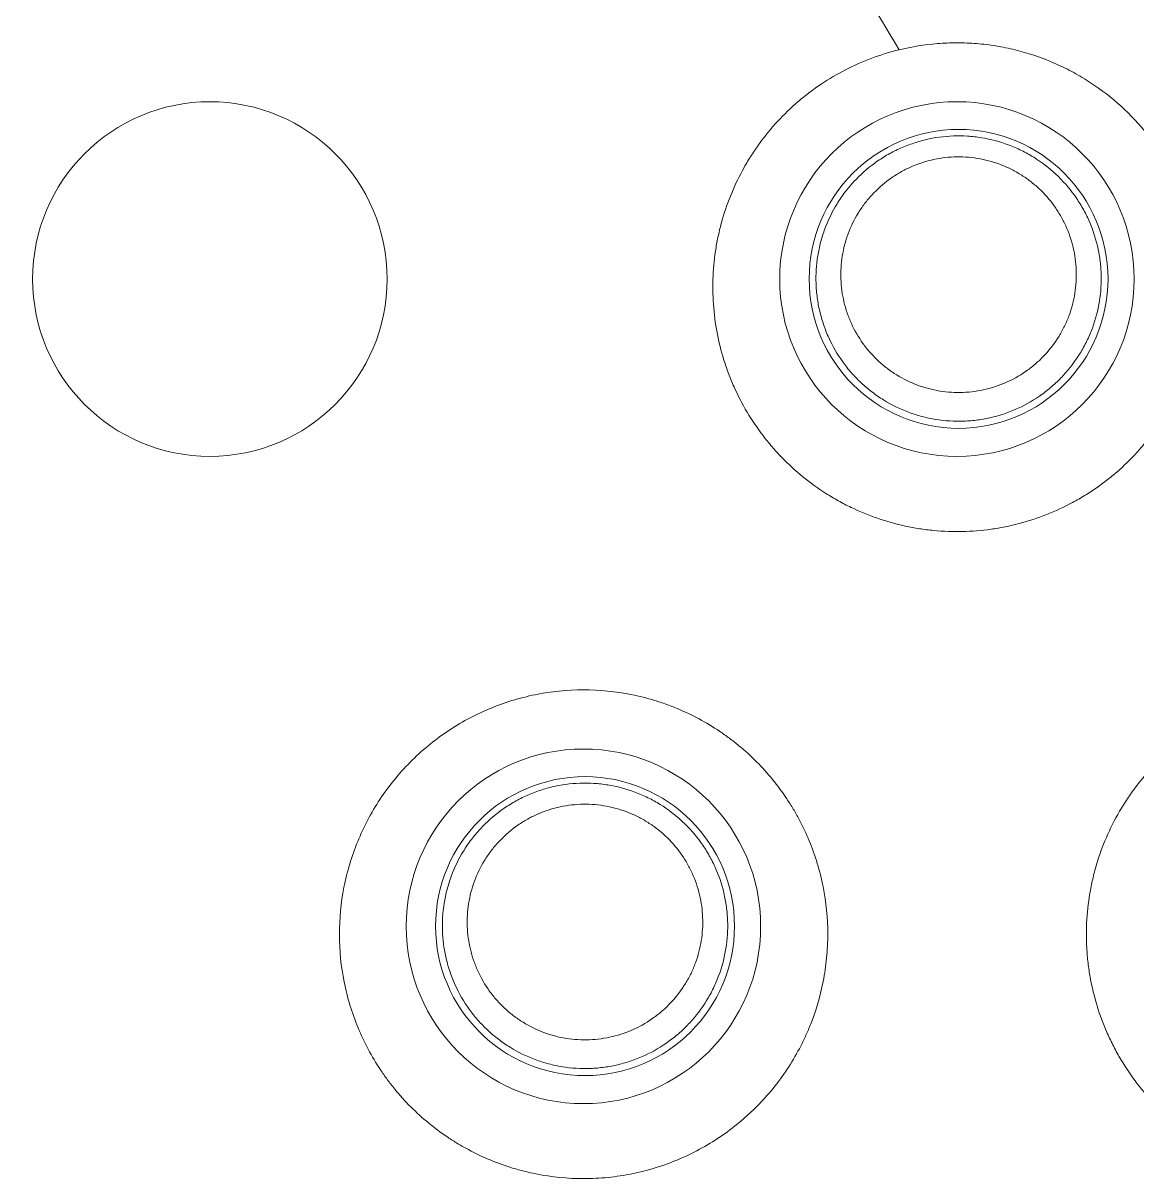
# Model space of a CAD drawing. Header units: millimetres. Extents: x 70151 to 230897, y 35202 to 113211.
# Drawn here: x 170999.463 to 171003.954, y 68728.066 to 68732.724 of the extents above; entities that cross this region are included whole.
import ezdxf

# ---------------------------------------------------------------- set-up
doc = ezdxf.new("R2010")
doc.units = ezdxf.units.MM
doc.header["$LTSCALE"] = 50
doc.layers.add('2-con', color=2, linetype='Continuous')
doc.layers.add('mark-B', color=2, linetype='Continuous', lineweight=20)

# ---------------------------------------------------------------- blocks, each defined once
blk = doc.blocks.new('무풍1way 일반')
at = {"layer": 'mark-B'}
for centre, radius in [((507.5873, -432.6794), 0.7146), ((507.5873, -432.6794), 0.7146), ((507.5873, -432.6794), 0.7146), ((507.5873, -432.6794), 0.7146), ((507.5808, -432.6801), 0.6026), ((506.0811, -435.2882), 0.7146), ((506.0811, -435.2882), 0.7146), ((506.0811, -435.2882), 0.7146), ((506.0811, -435.2882), 0.7146), ((509.0935, -435.2882), 0.7146), ((506.0746, -435.2889), 0.6025)]:
    blk.add_circle(centre, radius, dxfattribs=at)
for points, knots in [([(503.8021, -432.0367), (503.8268, -432.0054), (503.8796, -431.9463), (503.9388, -431.8941), (503.9856, -431.8577), (504.0016, -431.8459), (504.0345, -431.8234), (504.0514, -431.8125), (504.1027, -431.7817), (504.1731, -431.7451), (504.2473, -431.7173), (504.3044, -431.6997), (504.3236, -431.6944), (504.3626, -431.685), (504.3823, -431.6809), (504.4412, -431.6703), (504.5201, -431.6612), (504.5995, -431.6616), (504.6594, -431.6655), (504.6794, -431.6674), (504.7192, -431.6725), (504.7389, -431.6756), (504.7975, -431.6868), (504.8743, -431.7063), (504.9485, -431.7349), (505.0032, -431.76), (505.0211, -431.7689), (505.0562, -431.7877), (505.0734, -431.7976), (505.124, -431.8287), (505.1564, -431.8513), (505.2028, -431.8883), (505.2179, -431.9011), (505.2475, -431.9276), (505.262, -431.9415), (505.3039, -431.9841), (505.3559, -432.0437), (505.4002, -432.1087), (505.4305, -432.1596), (505.4401, -432.1769), (505.4584, -432.2122), (505.467, -432.2302), (505.491, -432.2844), (505.5184, -432.3581), (505.5369, -432.4344), (505.5474, -432.4927), (505.5503, -432.5123), (505.5549, -432.5518), (505.5566, -432.5714), (505.5622, -432.6697), (505.5574, -432.7479), (505.5394, -432.8452), (505.5352, -432.8647), (505.5257, -432.9031), (505.5204, -432.9221), (505.5028, -432.9784), (505.475, -433.0518), (505.4384, -433.1217), (505.4076, -433.1728), (505.3968, -433.1896), (505.3744, -433.2222), (505.3627, -433.2381), (505.3263, -433.2847), (505.3002, -433.3142), (505.2585, -433.3562), (505.2441, -433.3698), (505.2145, -433.3962), (505.1991, -433.409), (505.152, -433.4461), (505.0867, -433.4912), (505.0168, -433.5281), (504.9626, -433.5527), (504.9442, -433.5603), (504.9069, -433.5746), (504.8878, -433.5812), (504.8304, -433.5991), (504.7915, -433.6087), (504.752, -433.616)], [0, 0, 0, 0, 0.03125, 0.0625, 0.0625, 0.078125, 0.078125, 0.09375, 0.09375, 0.125, 0.15625, 0.15625, 0.171875, 0.171875, 0.1875, 0.1875, 0.21875, 0.25, 0.25, 0.265625, 0.265625, 0.28125, 0.28125, 0.3125, 0.34375, 0.34375, 0.359375, 0.359375, 0.375, 0.375, 0.40625, 0.40625, 0.421875, 0.421875, 0.4375, 0.4375, 0.46875, 0.5, 0.5, 0.515625, 0.515625, 0.53125, 0.53125, 0.5625, 0.59375, 0.59375, 0.609375, 0.609375, 0.625, 0.625, 0.6875, 0.6875, 0.703125, 0.703125, 0.71875, 0.71875, 0.75, 0.78125, 0.78125, 0.796875, 0.796875, 0.8125, 0.8125, 0.84375, 0.84375, 0.859375, 0.859375, 0.875, 0.875, 0.90625, 0.9375, 0.9375, 0.953125, 0.953125, 0.96875, 0.96875, 1, 1, 1, 1]), ([(503.8021, -432.0367), (503.8268, -432.0054), (503.8796, -431.9463), (503.9388, -431.8941), (503.9856, -431.8577), (504.0016, -431.8459), (504.0345, -431.8234), (504.0514, -431.8125), (504.1027, -431.7817), (504.1731, -431.7451), (504.2473, -431.7173), (504.3044, -431.6997), (504.3236, -431.6944), (504.3626, -431.685), (504.3823, -431.6809), (504.4412, -431.6703), (504.5201, -431.6612), (504.5995, -431.6616), (504.6594, -431.6655), (504.6794, -431.6674), (504.7192, -431.6725), (504.7389, -431.6756), (504.7975, -431.6868), (504.8743, -431.7063), (504.9485, -431.7349), (505.0032, -431.76), (505.0211, -431.7689), (505.0562, -431.7877), (505.0734, -431.7976), (505.124, -431.8287), (505.1564, -431.8513), (505.2028, -431.8883), (505.2179, -431.9011), (505.2475, -431.9276), (505.262, -431.9415), (505.3039, -431.9841), (505.3559, -432.0437), (505.4002, -432.1087), (505.4305, -432.1596), (505.4401, -432.1769), (505.4584, -432.2122), (505.467, -432.2302), (505.491, -432.2844), (505.5184, -432.3581), (505.5369, -432.4344), (505.5474, -432.4927), (505.5503, -432.5123), (505.5549, -432.5518), (505.5566, -432.5714), (505.5622, -432.6697), (505.5574, -432.7479), (505.5394, -432.8452), (505.5352, -432.8647), (505.5257, -432.9031), (505.5204, -432.9221), (505.5028, -432.9784), (505.475, -433.0518), (505.4384, -433.1217), (505.4076, -433.1728), (505.3968, -433.1896), (505.3744, -433.2222), (505.3627, -433.2381), (505.3263, -433.2847), (505.3002, -433.3142), (505.2585, -433.3562), (505.2441, -433.3698), (505.2145, -433.3962), (505.1991, -433.409), (505.152, -433.4461), (505.0867, -433.4912), (505.0168, -433.5281), (504.9626, -433.5527), (504.9442, -433.5603), (504.9069, -433.5746), (504.8878, -433.5812), (504.8304, -433.5991), (504.7915, -433.6087), (504.752, -433.616)], [0, 0, 0, 0, 0.03125, 0.0625, 0.0625, 0.078125, 0.078125, 0.09375, 0.09375, 0.125, 0.15625, 0.15625, 0.171875, 0.171875, 0.1875, 0.1875, 0.21875, 0.25, 0.25, 0.265625, 0.265625, 0.28125, 0.28125, 0.3125, 0.34375, 0.34375, 0.359375, 0.359375, 0.375, 0.375, 0.40625, 0.40625, 0.421875, 0.421875, 0.4375, 0.4375, 0.46875, 0.5, 0.5, 0.515625, 0.515625, 0.53125, 0.53125, 0.5625, 0.59375, 0.59375, 0.609375, 0.609375, 0.625, 0.625, 0.6875, 0.6875, 0.703125, 0.703125, 0.71875, 0.71875, 0.75, 0.78125, 0.78125, 0.796875, 0.796875, 0.8125, 0.8125, 0.84375, 0.84375, 0.859375, 0.859375, 0.875, 0.875, 0.90625, 0.9375, 0.9375, 0.953125, 0.953125, 0.96875, 0.96875, 1, 1, 1, 1]), ([(507.5873, -433.6324), (507.5219, -433.6324), (507.4576, -433.626), (507.3627, -433.6071), (507.3313, -433.5992), (507.2847, -433.585), (507.2692, -433.5799), (507.2385, -433.5688), (507.2233, -433.563), (507.1486, -433.5318), (507.0919, -433.5014), (507.0249, -433.4564), (507.0117, -433.4471), (506.9857, -433.4277), (506.9729, -433.4176), (506.9353, -433.3867), (506.9115, -433.365), (506.8436, -433.2967), (506.803, -433.247), (506.7582, -433.1797), (506.7495, -433.166), (506.733, -433.1383), (506.7093, -433.0962), (506.6753, -433.0239), (506.6538, -432.9637), (506.6398, -432.9176), (506.6355, -432.9021), (506.6277, -432.8708), (506.6241, -432.855), (506.6085, -432.7761), (506.6022, -432.7126), (506.6021, -432.6168), (506.6036, -432.5848), (506.6082, -432.5366), (506.6102, -432.5205), (506.6148, -432.4887), (506.6176, -432.4729), (506.633, -432.3944), (506.6513, -432.3333), (506.6817, -432.259), (506.6882, -432.2442), (506.7019, -432.2149), (506.7092, -432.2004), (506.7318, -432.1577), (506.7482, -432.1301), (506.8012, -432.05), (506.8416, -432.0002), (506.8988, -431.9425), (506.9105, -431.9312), (506.9344, -431.9094), (506.9709, -431.8776), (507.0352, -431.8295), (507.0903, -431.7961), (507.1473, -431.7653), (507.1769, -431.7512), (507.2667, -431.7136), (507.3284, -431.6947), (507.4234, -431.6756), (507.4556, -431.6707), (507.5207, -431.6642), (507.5531, -431.6625), (507.6501, -431.6624), (507.7143, -431.6687), (507.7941, -431.6845), (507.8101, -431.6881), (507.8417, -431.696), (507.8886, -431.7091), (507.9645, -431.7363), (508.0228, -431.7639), (508.0655, -431.7868), (508.0796, -431.7948), (508.1074, -431.8116), (508.1212, -431.8203), (508.1886, -431.8655), (508.2382, -431.9064), (508.3062, -431.9746), (508.3278, -431.9985), (508.3586, -432.0362), (508.3686, -432.049), (508.3878, -432.075), (508.397, -432.0881), (508.4415, -432.1549), (508.4716, -432.2113), (508.5085, -432.3005), (508.5194, -432.3311), (508.538, -432.3926), (508.5458, -432.4237), (508.5645, -432.5175), (508.5709, -432.5811), (508.5712, -432.7105), (508.565, -432.7741), (508.5466, -432.8681), (508.539, -432.8991), (508.5205, -432.9607), (508.5097, -432.9914), (508.4731, -433.0807), (508.4432, -433.1372), (508.3902, -433.2175), (508.3711, -433.2435), (508.3301, -433.2939), (508.3086, -433.3179), (508.2407, -433.3865), (508.1913, -433.4275), (508.1108, -433.4819), (508.0828, -433.4988), (508.0258, -433.5296), (507.9676, -433.5574), (507.907, -433.5794), (507.8606, -433.5936), (507.845, -433.598), (507.8135, -433.606), (507.7976, -433.6097), (507.7175, -433.6258), (507.6528, -433.6323), (507.5873, -433.6324)], [0, 0, 0, 0, 0.03125, 0.03125, 0.046875, 0.046875, 0.054687, 0.054687, 0.0625, 0.0625, 0.09375, 0.09375, 0.101562, 0.101562, 0.109375, 0.109375, 0.125, 0.125, 0.15625, 0.15625, 0.164062, 0.164062, 0.171875, 0.1875, 0.203125, 0.203125, 0.210937, 0.210937, 0.21875, 0.21875, 0.25, 0.25, 0.265625, 0.265625, 0.273437, 0.273437, 0.28125, 0.28125, 0.3125, 0.3125, 0.320312, 0.320312, 0.328125, 0.328125, 0.34375, 0.34375, 0.375, 0.375, 0.382812, 0.382812, 0.390625, 0.40625, 0.421875, 0.421875, 0.4375, 0.4375, 0.46875, 0.46875, 0.484375, 0.484375, 0.5, 0.5, 0.53125, 0.53125, 0.539062, 0.539062, 0.546875, 0.5625, 0.578125, 0.578125, 0.585937, 0.585937, 0.59375, 0.59375, 0.625, 0.625, 0.640625, 0.640625, 0.648437, 0.648437, 0.65625, 0.65625, 0.6875, 0.6875, 0.703125, 0.703125, 0.71875, 0.71875, 0.75, 0.75, 0.78125, 0.78125, 0.796875, 0.796875, 0.8125, 0.8125, 0.84375, 0.84375, 0.859375, 0.859375, 0.875, 0.875, 0.90625, 0.90625, 0.921875, 0.921875, 0.9375, 0.953125, 0.953125, 0.960937, 0.960937, 0.96875, 0.96875, 1, 1, 1, 1]), ([(507.5873, -433.6324), (507.5219, -433.6324), (507.4576, -433.626), (507.3627, -433.6071), (507.3313, -433.5992), (507.2847, -433.585), (507.2692, -433.5799), (507.2385, -433.5688), (507.2233, -433.563), (507.1486, -433.5318), (507.0919, -433.5014), (507.0249, -433.4564), (507.0117, -433.4471), (506.9857, -433.4277), (506.9729, -433.4176), (506.9353, -433.3867), (506.9115, -433.365), (506.8436, -433.2967), (506.803, -433.247), (506.7582, -433.1797), (506.7495, -433.166), (506.733, -433.1383), (506.7093, -433.0962), (506.6753, -433.0239), (506.6538, -432.9637), (506.6398, -432.9176), (506.6355, -432.9021), (506.6277, -432.8708), (506.6241, -432.855), (506.6085, -432.7761), (506.6022, -432.7126), (506.6021, -432.6168), (506.6036, -432.5848), (506.6082, -432.5366), (506.6102, -432.5205), (506.6148, -432.4887), (506.6176, -432.4729), (506.633, -432.3944), (506.6513, -432.3333), (506.6817, -432.259), (506.6882, -432.2442), (506.7019, -432.2149), (506.7092, -432.2004), (506.7318, -432.1577), (506.7482, -432.1301), (506.8012, -432.05), (506.8416, -432.0002), (506.8988, -431.9425), (506.9105, -431.9312), (506.9344, -431.9094), (506.9709, -431.8776), (507.0352, -431.8295), (507.0903, -431.7961), (507.1473, -431.7653), (507.1769, -431.7512), (507.2667, -431.7136), (507.3284, -431.6947), (507.4234, -431.6756), (507.4556, -431.6707), (507.5207, -431.6642), (507.5531, -431.6625), (507.6501, -431.6624), (507.7143, -431.6687), (507.7941, -431.6845), (507.8101, -431.6881), (507.8417, -431.696), (507.8886, -431.7091), (507.9645, -431.7363), (508.0228, -431.7639), (508.0655, -431.7868), (508.0796, -431.7948), (508.1074, -431.8116), (508.1212, -431.8203), (508.1886, -431.8655), (508.2382, -431.9064), (508.3062, -431.9746), (508.3278, -431.9985), (508.3586, -432.0362), (508.3686, -432.049), (508.3878, -432.075), (508.397, -432.0881), (508.4415, -432.1549), (508.4716, -432.2113), (508.5085, -432.3005), (508.5194, -432.3311), (508.538, -432.3926), (508.5458, -432.4237), (508.5645, -432.5175), (508.5709, -432.5811), (508.5712, -432.7105), (508.565, -432.7741), (508.5466, -432.8681), (508.539, -432.8991), (508.5205, -432.9607), (508.5097, -432.9914), (508.4731, -433.0807), (508.4432, -433.1372), (508.3902, -433.2175), (508.3711, -433.2435), (508.3301, -433.2939), (508.3086, -433.3179), (508.2407, -433.3865), (508.1913, -433.4275), (508.1108, -433.4819), (508.0828, -433.4988), (508.0258, -433.5296), (507.9676, -433.5574), (507.907, -433.5794), (507.8606, -433.5936), (507.845, -433.598), (507.8135, -433.606), (507.7976, -433.6097), (507.7175, -433.6258), (507.6528, -433.6323), (507.5873, -433.6324)], [0, 0, 0, 0, 0.03125, 0.03125, 0.046875, 0.046875, 0.054687, 0.054687, 0.0625, 0.0625, 0.09375, 0.09375, 0.101562, 0.101562, 0.109375, 0.109375, 0.125, 0.125, 0.15625, 0.15625, 0.164062, 0.164062, 0.171875, 0.1875, 0.203125, 0.203125, 0.210937, 0.210937, 0.21875, 0.21875, 0.25, 0.25, 0.265625, 0.265625, 0.273437, 0.273437, 0.28125, 0.28125, 0.3125, 0.3125, 0.320312, 0.320312, 0.328125, 0.328125, 0.34375, 0.34375, 0.375, 0.375, 0.382812, 0.382812, 0.390625, 0.40625, 0.421875, 0.421875, 0.4375, 0.4375, 0.46875, 0.46875, 0.484375, 0.484375, 0.5, 0.5, 0.53125, 0.53125, 0.539062, 0.539062, 0.546875, 0.5625, 0.578125, 0.578125, 0.585937, 0.585937, 0.59375, 0.59375, 0.625, 0.625, 0.640625, 0.640625, 0.648437, 0.648437, 0.65625, 0.65625, 0.6875, 0.6875, 0.703125, 0.703125, 0.71875, 0.71875, 0.75, 0.75, 0.78125, 0.78125, 0.796875, 0.796875, 0.8125, 0.8125, 0.84375, 0.84375, 0.859375, 0.859375, 0.875, 0.875, 0.90625, 0.90625, 0.921875, 0.921875, 0.9375, 0.953125, 0.953125, 0.960937, 0.960937, 0.96875, 0.96875, 1, 1, 1, 1]), ([(507.1886, -433.1022), (507.1608, -433.0763), (507.136, -433.0481), (507.1031, -433.0024), (507.0928, -432.9866), (507.0738, -432.9538), (507.0651, -432.9371), (507.0418, -432.8859), (507.0297, -432.8506), (507.0167, -432.7957), (507.0132, -432.777), (507.0082, -432.7398), (507.0066, -432.7211), (507.0046, -432.6652), (507.0068, -432.6278), (507.0187, -432.5531), (507.0283, -432.5169), (507.0477, -432.4643), (507.0551, -432.4471), (507.0715, -432.4132), (507.0806, -432.3965), (507.1102, -432.3484), (507.1328, -432.3185), (507.171, -432.2772), (507.1845, -432.2639), (507.2129, -432.2387), (507.2277, -432.2269), (507.2733, -432.1937), (507.3057, -432.1747), (507.3573, -432.151), (507.375, -432.1438), (507.4108, -432.1315), (507.4469, -432.121), (507.4839, -432.114), (507.512, -432.1102), (507.5214, -432.1091), (507.5403, -432.1075), (507.5498, -432.1069), (507.5974, -432.1051), (507.635, -432.1074), (507.6907, -432.1164), (507.7092, -432.1203), (507.7368, -432.1276), (507.7459, -432.1303), (507.764, -432.136), (507.773, -432.1391), (507.8172, -432.1556), (507.8509, -432.1721), (507.8991, -432.2018), (507.9148, -432.2126), (507.9449, -432.2357), (507.9594, -432.2479), (507.9871, -432.2737), (508.0003, -432.2873), (508.0253, -432.3157), (508.037, -432.3304), (508.0697, -432.376), (508.0886, -432.4084), (508.1082, -432.4514), (508.1119, -432.4601), (508.1188, -432.4777), (508.1286, -432.5041), (508.1415, -432.549), (508.1483, -432.5857), (508.1534, -432.6229), (508.155, -432.6419), (508.157, -432.6983), (508.1547, -432.7356), (508.1458, -432.7909), (508.1419, -432.8093), (508.1323, -432.8459), (508.1266, -432.8639), (508.1071, -432.9166), (508.0907, -432.9502), (508.0612, -432.9983), (508.0505, -433.014), (508.0276, -433.0441), (508.0156, -433.0585), (507.9774, -433.0997), (507.9493, -433.1247), (507.9032, -433.1582), (507.8873, -433.1685), (507.8548, -433.1875), (507.8215, -433.2049), (507.7865, -433.2189), (507.7507, -433.2313), (507.7323, -433.2366), (507.6771, -433.2498), (507.6398, -433.2548), (507.5832, -433.2569), (507.5642, -433.2567), (507.5262, -433.2543), (507.5074, -433.2522), (507.4516, -433.2432), (507.4152, -433.2336), (507.3708, -433.217), (507.3619, -433.2134), (507.3445, -433.2059), (507.3187, -433.1941), (507.2941, -433.1804), (507.2463, -433.1509), (507.2164, -433.1282), (507.1886, -433.1022)], [0, 0, 0, 0, 0.03125, 0.03125, 0.046875, 0.046875, 0.0625, 0.0625, 0.09375, 0.09375, 0.109375, 0.109375, 0.125, 0.125, 0.15625, 0.15625, 0.1875, 0.1875, 0.203125, 0.203125, 0.21875, 0.21875, 0.25, 0.25, 0.265625, 0.265625, 0.28125, 0.28125, 0.3125, 0.3125, 0.328125, 0.328125, 0.34375, 0.359375, 0.359375, 0.367187, 0.367187, 0.375, 0.375, 0.40625, 0.40625, 0.421875, 0.421875, 0.429687, 0.429687, 0.4375, 0.4375, 0.46875, 0.46875, 0.484375, 0.484375, 0.5, 0.5, 0.515625, 0.515625, 0.53125, 0.53125, 0.5625, 0.5625, 0.570312, 0.570312, 0.578125, 0.59375, 0.609375, 0.609375, 0.625, 0.625, 0.65625, 0.65625, 0.671875, 0.671875, 0.6875, 0.6875, 0.71875, 0.71875, 0.734375, 0.734375, 0.75, 0.75, 0.78125, 0.78125, 0.796875, 0.796875, 0.8125, 0.828125, 0.828125, 0.84375, 0.84375, 0.875, 0.875, 0.890625, 0.890625, 0.90625, 0.90625, 0.9375, 0.9375, 0.945313, 0.945313, 0.953125, 0.96875, 0.96875, 1, 1, 1, 1]), ([(507.2573, -433.0439), (507.2687, -433.0546), (507.2807, -433.0648), (507.3055, -433.0836), (507.3311, -433.1012), (507.3582, -433.1162), (507.3862, -433.1299), (507.4007, -433.1362), (507.4448, -433.1526), (507.4749, -433.1605), (507.5211, -433.1679), (507.5366, -433.1696), (507.5681, -433.1716), (507.5838, -433.1717), (507.6306, -433.1699), (507.6614, -433.1657), (507.7071, -433.1547), (507.7223, -433.1503), (507.7518, -433.14), (507.7807, -433.1283), (507.8082, -433.1139), (507.835, -433.0982), (507.8481, -433.0896), (507.8862, -433.0618), (507.9093, -433.0412), (507.9407, -433.0071), (507.9507, -432.9952), (507.9694, -432.9703), (507.9783, -432.9573), (508.0025, -432.9176), (508.016, -432.8899), (508.032, -432.8464), (508.0367, -432.8315), (508.0446, -432.8014), (508.0477, -432.7862), (508.055, -432.7406), (508.0568, -432.7099), (508.0551, -432.6634), (508.0538, -432.6478), (508.0496, -432.6172), (508.044, -432.5869), (508.0354, -432.5573), (508.0254, -432.528), (508.0196, -432.5136), (508.0002, -432.471), (507.9847, -432.4443), (507.9577, -432.4067), (507.948, -432.3946), (507.9274, -432.3712), (507.9165, -432.3599), (507.8936, -432.3386), (507.8817, -432.3285), (507.8568, -432.3095), (507.8438, -432.3006), (507.804, -432.276), (507.7761, -432.2624), (507.7323, -432.2461), (507.7173, -432.2413), (507.6869, -432.2333), (507.6716, -432.2301), (507.6255, -432.2227), (507.5944, -432.2208), (507.5472, -432.2226), (507.5315, -432.224), (507.5006, -432.2283), (507.47, -432.234), (507.4401, -432.2428), (507.4106, -432.2531), (507.3959, -432.259), (507.3533, -432.2787), (507.3266, -432.2944), (507.289, -432.3219), (507.2768, -432.3317), (507.2534, -432.3526), (507.2423, -432.3635), (507.2108, -432.3977), (507.1922, -432.4223), (507.1679, -432.4621), (507.1603, -432.4759), (507.1468, -432.5038), (507.1408, -432.518), (507.1248, -432.5614), (507.117, -432.5912), (507.1072, -432.6528), (507.1054, -432.6836), (507.1071, -432.7297), (507.1084, -432.7451), (507.1126, -432.7758), (507.1155, -432.7912), (507.1262, -432.8364), (507.1362, -432.8655), (507.1554, -432.9076), (507.1625, -432.9215), (507.1782, -432.9485), (507.1867, -432.9615), (507.2138, -432.9992), (507.2343, -433.0225), (507.2573, -433.0439)], [0, 0, 0, 0, 0.015625, 0.015625, 0.03125, 0.046875, 0.046875, 0.0625, 0.0625, 0.09375, 0.09375, 0.109375, 0.109375, 0.125, 0.125, 0.15625, 0.15625, 0.171875, 0.171875, 0.1875, 0.203125, 0.203125, 0.21875, 0.21875, 0.25, 0.25, 0.265625, 0.265625, 0.28125, 0.28125, 0.3125, 0.3125, 0.328125, 0.328125, 0.34375, 0.34375, 0.375, 0.375, 0.390625, 0.390625, 0.40625, 0.421875, 0.421875, 0.4375, 0.4375, 0.46875, 0.46875, 0.484375, 0.484375, 0.5, 0.5, 0.515625, 0.515625, 0.53125, 0.53125, 0.5625, 0.5625, 0.578125, 0.578125, 0.59375, 0.59375, 0.625, 0.625, 0.640625, 0.640625, 0.65625, 0.671875, 0.671875, 0.6875, 0.6875, 0.71875, 0.71875, 0.734375, 0.734375, 0.75, 0.75, 0.78125, 0.78125, 0.796875, 0.796875, 0.8125, 0.8125, 0.84375, 0.84375, 0.875, 0.875, 0.890625, 0.890625, 0.90625, 0.90625, 0.9375, 0.9375, 0.953125, 0.953125, 0.96875, 0.96875, 1, 1, 1, 1]), ([(505.3448, -434.6013), (505.3962, -434.5433), (505.4535, -434.4924), (505.5322, -434.4373), (505.5483, -434.4267), (505.5812, -434.4064), (505.5981, -434.3967), (505.6494, -434.3691), (505.7194, -434.3367), (505.7925, -434.3127), (505.8484, -434.298), (505.8673, -434.2936), (505.9054, -434.2859), (505.9246, -434.2826), (506.0208, -434.2691), (506.0978, -434.2674), (506.194, -434.2766), (506.2133, -434.279), (506.2518, -434.285), (506.2709, -434.2886), (506.3277, -434.3009), (506.4019, -434.3217), (506.4731, -434.351), (506.5254, -434.3762), (506.5427, -434.3851), (506.5766, -434.404), (506.5932, -434.4139), (506.6745, -434.4657), (506.7339, -434.5141), (506.8011, -434.5834), (506.8143, -434.5977), (506.8394, -434.627), (506.8515, -434.6419), (506.8864, -434.6876), (506.9292, -434.7508), (506.9644, -434.8188), (506.988, -434.8717), (506.9953, -434.8895), (507.0089, -434.9254), (507.0151, -434.9435), (507.0435, -435.0345), (507.0577, -435.1094), (507.0685, -435.2632), (507.0649, -435.3393), (507.0496, -435.4333), (507.0459, -435.452), (507.0376, -435.4894), (507.0328, -435.5081), (507.0169, -435.5637), (506.9915, -435.6359), (506.9582, -435.7044), (506.9301, -435.7544), (506.9203, -435.7708), (506.8995, -435.8032), (506.8886, -435.8192), (506.8318, -435.8973), (506.7799, -435.9534), (506.707, -436.0159), (506.692, -436.028), (506.6613, -436.0514), (506.6454, -436.0627), (506.5972, -436.0951), (506.564, -436.1145), (506.4618, -436.1669), (506.39, -436.1939), (506.3141, -436.2123)], [0, 0, 0, 0, 0.0625, 0.0625, 0.078125, 0.078125, 0.09375, 0.09375, 0.125, 0.15625, 0.15625, 0.171875, 0.171875, 0.1875, 0.1875, 0.25, 0.25, 0.265625, 0.265625, 0.28125, 0.28125, 0.3125, 0.34375, 0.34375, 0.359375, 0.359375, 0.375, 0.375, 0.4375, 0.4375, 0.453125, 0.453125, 0.46875, 0.46875, 0.5, 0.53125, 0.53125, 0.546875, 0.546875, 0.5625, 0.5625, 0.625, 0.625, 0.6875, 0.6875, 0.703125, 0.703125, 0.71875, 0.71875, 0.75, 0.78125, 0.78125, 0.796875, 0.796875, 0.8125, 0.8125, 0.875, 0.875, 0.890625, 0.890625, 0.90625, 0.90625, 0.9375, 0.9375, 1, 1, 1, 1]), ([(505.3448, -434.6013), (505.3962, -434.5433), (505.4535, -434.4924), (505.5322, -434.4373), (505.5483, -434.4267), (505.5812, -434.4064), (505.5981, -434.3967), (505.6494, -434.3691), (505.7194, -434.3367), (505.7925, -434.3127), (505.8484, -434.298), (505.8673, -434.2936), (505.9054, -434.2859), (505.9246, -434.2826), (506.0208, -434.2691), (506.0978, -434.2674), (506.194, -434.2766), (506.2133, -434.279), (506.2518, -434.285), (506.2709, -434.2886), (506.3277, -434.3009), (506.4019, -434.3217), (506.4731, -434.351), (506.5254, -434.3762), (506.5427, -434.3851), (506.5766, -434.404), (506.5932, -434.4139), (506.6745, -434.4657), (506.7339, -434.5141), (506.8011, -434.5834), (506.8143, -434.5977), (506.8394, -434.627), (506.8515, -434.6419), (506.8864, -434.6876), (506.9292, -434.7508), (506.9644, -434.8188), (506.988, -434.8717), (506.9953, -434.8895), (507.0089, -434.9254), (507.0151, -434.9435), (507.0435, -435.0345), (507.0577, -435.1094), (507.0685, -435.2632), (507.0649, -435.3393), (507.0496, -435.4333), (507.0459, -435.452), (507.0376, -435.4894), (507.0328, -435.5081), (507.0169, -435.5637), (506.9915, -435.6359), (506.9582, -435.7044), (506.9301, -435.7544), (506.9203, -435.7708), (506.8995, -435.8032), (506.8886, -435.8192), (506.8318, -435.8973), (506.7799, -435.9534), (506.707, -436.0159), (506.692, -436.028), (506.6613, -436.0514), (506.6454, -436.0627), (506.5972, -436.0951), (506.564, -436.1145), (506.4618, -436.1669), (506.39, -436.1939), (506.3141, -436.2123)], [0, 0, 0, 0, 0.0625, 0.0625, 0.078125, 0.078125, 0.09375, 0.09375, 0.125, 0.15625, 0.15625, 0.171875, 0.171875, 0.1875, 0.1875, 0.25, 0.25, 0.265625, 0.265625, 0.28125, 0.28125, 0.3125, 0.34375, 0.34375, 0.359375, 0.359375, 0.375, 0.375, 0.4375, 0.4375, 0.453125, 0.453125, 0.46875, 0.46875, 0.5, 0.53125, 0.53125, 0.546875, 0.546875, 0.5625, 0.5625, 0.625, 0.625, 0.6875, 0.6875, 0.703125, 0.703125, 0.71875, 0.71875, 0.75, 0.78125, 0.78125, 0.796875, 0.796875, 0.8125, 0.8125, 0.875, 0.875, 0.890625, 0.890625, 0.90625, 0.90625, 0.9375, 0.9375, 1, 1, 1, 1]), ([(505.3449, -434.6014), (505.3363, -434.6112), (505.3278, -434.6211), (505.3112, -434.6414), (505.3031, -434.6517), (505.2795, -434.683), (505.2647, -434.7043), (505.223, -434.7698), (505.1988, -434.8154), (505.1678, -434.8867), (505.1584, -434.911), (505.1415, -434.9604), (505.134, -434.9853), (505.1148, -435.0604), (505.1059, -435.1111), (505.0986, -435.1882), (505.0972, -435.2141), (505.0966, -435.2531), (505.0966, -435.2662), (505.0973, -435.2922), (505.0978, -435.3051), (505.102, -435.3697), (505.1093, -435.4207), (505.1262, -435.4961), (505.1328, -435.5211), (505.1482, -435.5707), (505.1569, -435.5955), (505.1857, -435.6679), (505.2086, -435.7142), (505.2481, -435.7808), (505.2622, -435.8025), (505.2847, -435.8343), (505.2924, -435.8448), (505.3083, -435.8655), (505.3165, -435.8758), (505.3584, -435.9261), (505.431, -436.0003), (505.5145, -436.0624), (505.5702, -436.0973), (505.5815, -436.104), (505.6042, -436.1171), (505.6387, -436.1358), (505.6741, -436.1525), (505.7459, -436.1828), (505.7954, -436.1993), (505.8719, -436.2181), (505.8979, -436.2234), (505.9499, -436.2318), (506.002, -436.2381), (506.0547, -436.2402), (506.1075, -436.2402), (506.1338, -436.2392), (506.212, -436.2329), (506.2634, -436.2246), (506.3142, -436.2122)], [0, 0, 0, 0, 0.015625, 0.015625, 0.03125, 0.03125, 0.0625, 0.0625, 0.125, 0.125, 0.15625, 0.15625, 0.1875, 0.1875, 0.25, 0.25, 0.28125, 0.28125, 0.296875, 0.296875, 0.3125, 0.3125, 0.375, 0.375, 0.40625, 0.40625, 0.4375, 0.4375, 0.5, 0.5, 0.53125, 0.53125, 0.546875, 0.546875, 0.5625, 0.5625, 0.625, 0.6875, 0.6875, 0.703125, 0.703125, 0.71875, 0.75, 0.75, 0.8125, 0.8125, 0.84375, 0.84375, 0.875, 0.90625, 0.90625, 0.9375, 0.9375, 1, 1, 1, 1]), ([(505.3449, -434.6014), (505.3363, -434.6112), (505.3278, -434.6211), (505.3112, -434.6414), (505.3031, -434.6517), (505.2795, -434.683), (505.2647, -434.7043), (505.223, -434.7698), (505.1988, -434.8154), (505.1678, -434.8867), (505.1584, -434.911), (505.1415, -434.9604), (505.134, -434.9853), (505.1148, -435.0604), (505.1059, -435.1111), (505.0986, -435.1882), (505.0972, -435.2141), (505.0966, -435.2531), (505.0966, -435.2662), (505.0973, -435.2922), (505.0978, -435.3051), (505.102, -435.3697), (505.1093, -435.4207), (505.1262, -435.4961), (505.1328, -435.5211), (505.1482, -435.5707), (505.1569, -435.5955), (505.1857, -435.6679), (505.2086, -435.7142), (505.2481, -435.7808), (505.2622, -435.8025), (505.2847, -435.8343), (505.2924, -435.8448), (505.3083, -435.8655), (505.3165, -435.8758), (505.3584, -435.9261), (505.431, -436.0003), (505.5145, -436.0624), (505.5702, -436.0973), (505.5815, -436.104), (505.6042, -436.1171), (505.6387, -436.1358), (505.6741, -436.1525), (505.7459, -436.1828), (505.7954, -436.1993), (505.8719, -436.2181), (505.8979, -436.2234), (505.9499, -436.2318), (506.002, -436.2381), (506.0547, -436.2402), (506.1075, -436.2402), (506.1338, -436.2392), (506.212, -436.2329), (506.2634, -436.2246), (506.3142, -436.2122)], [0, 0, 0, 0, 0.015625, 0.015625, 0.03125, 0.03125, 0.0625, 0.0625, 0.125, 0.125, 0.15625, 0.15625, 0.1875, 0.1875, 0.25, 0.25, 0.28125, 0.28125, 0.296875, 0.296875, 0.3125, 0.3125, 0.375, 0.375, 0.40625, 0.40625, 0.4375, 0.4375, 0.5, 0.5, 0.53125, 0.53125, 0.546875, 0.546875, 0.5625, 0.5625, 0.625, 0.6875, 0.6875, 0.703125, 0.703125, 0.71875, 0.75, 0.75, 0.8125, 0.8125, 0.84375, 0.84375, 0.875, 0.90625, 0.90625, 0.9375, 0.9375, 1, 1, 1, 1]), ([(505.6823, -435.7107), (505.6545, -435.6848), (505.6297, -435.6566), (505.5968, -435.6108), (505.5865, -435.595), (505.5675, -435.5623), (505.5589, -435.5455), (505.5356, -435.4943), (505.5235, -435.459), (505.5106, -435.4041), (505.5071, -435.3854), (505.5021, -435.3482), (505.5005, -435.3296), (505.4985, -435.2736), (505.5007, -435.2363), (505.5127, -435.1616), (505.5223, -435.1254), (505.5418, -435.0729), (505.5491, -435.0557), (505.5655, -435.0218), (505.5747, -435.0051), (505.6043, -434.957), (505.6269, -434.9272), (505.6651, -434.8859), (505.6786, -434.8726), (505.707, -434.8474), (505.7217, -434.8356), (505.7674, -434.8025), (505.7998, -434.7835), (505.8513, -434.7598), (505.8691, -434.7526), (505.9049, -434.7403), (505.941, -434.7298), (505.978, -434.7229), (506.0061, -434.719), (506.0155, -434.718), (506.0344, -434.7163), (506.0439, -434.7157), (506.0915, -434.714), (506.1291, -434.7163), (506.1848, -434.7253), (506.2033, -434.7293), (506.2308, -434.7365), (506.24, -434.7392), (506.2581, -434.745), (506.2671, -434.7481), (506.3113, -434.7646), (506.345, -434.7811), (506.3932, -434.8109), (506.4089, -434.8217), (506.439, -434.8447), (506.4534, -434.857), (506.4811, -434.8828), (506.4943, -434.8965), (506.5193, -434.9249), (506.531, -434.9396), (506.5637, -434.9852), (506.5825, -435.0176), (506.6021, -435.0606), (506.6058, -435.0693), (506.6127, -435.0868), (506.6225, -435.1133), (506.6354, -435.1581), (506.6421, -435.1949), (506.6471, -435.2321), (506.6488, -435.251), (506.6508, -435.3074), (506.6484, -435.3447), (506.6395, -435.4), (506.6356, -435.4184), (506.626, -435.4549), (506.6203, -435.4729), (506.6007, -435.5256), (506.5844, -435.5592), (506.5548, -435.6073), (506.5441, -435.623), (506.5213, -435.653), (506.5092, -435.6674), (506.471, -435.7086), (506.4429, -435.7336), (506.3968, -435.767), (506.3809, -435.7774), (506.3484, -435.7963), (506.3151, -435.8137), (506.2801, -435.8277), (506.2443, -435.84), (506.2259, -435.8454), (506.1707, -435.8585), (506.1334, -435.8636), (506.0768, -435.8656), (506.0578, -435.8654), (506.0198, -435.863), (506.001, -435.8609), (505.9452, -435.8518), (505.9088, -435.8422), (505.8644, -435.8256), (505.8555, -435.822), (505.8381, -435.8145), (505.8123, -435.8026), (505.7877, -435.789), (505.7399, -435.7594), (505.7101, -435.7367), (505.6823, -435.7107)], [0, 0, 0, 0, 0.03125, 0.03125, 0.046875, 0.046875, 0.0625, 0.0625, 0.09375, 0.09375, 0.109375, 0.109375, 0.125, 0.125, 0.15625, 0.15625, 0.1875, 0.1875, 0.203125, 0.203125, 0.21875, 0.21875, 0.25, 0.25, 0.265625, 0.265625, 0.28125, 0.28125, 0.3125, 0.3125, 0.328125, 0.328125, 0.34375, 0.359375, 0.359375, 0.367187, 0.367187, 0.375, 0.375, 0.40625, 0.40625, 0.421875, 0.421875, 0.429687, 0.429687, 0.4375, 0.4375, 0.46875, 0.46875, 0.484375, 0.484375, 0.5, 0.5, 0.515625, 0.515625, 0.53125, 0.53125, 0.5625, 0.5625, 0.570312, 0.570312, 0.578125, 0.59375, 0.609375, 0.609375, 0.625, 0.625, 0.65625, 0.65625, 0.671875, 0.671875, 0.6875, 0.6875, 0.71875, 0.71875, 0.734375, 0.734375, 0.75, 0.75, 0.78125, 0.78125, 0.796875, 0.796875, 0.8125, 0.828125, 0.828125, 0.84375, 0.84375, 0.875, 0.875, 0.890625, 0.890625, 0.90625, 0.90625, 0.9375, 0.9375, 0.945312, 0.945312, 0.953125, 0.96875, 0.96875, 1, 1, 1, 1]), ([(505.7506, -435.6529), (505.7621, -435.6636), (505.7741, -435.6737), (505.7988, -435.6926), (505.8244, -435.7102), (505.8516, -435.7253), (505.8796, -435.739), (505.8941, -435.7452), (505.9382, -435.7617), (505.9683, -435.7696), (506.0144, -435.777), (506.03, -435.7788), (506.0615, -435.7807), (506.0772, -435.7809), (506.1239, -435.7791), (506.1548, -435.7748), (506.2005, -435.7639), (506.2156, -435.7594), (506.2452, -435.7492), (506.2741, -435.7375), (506.3016, -435.7231), (506.3284, -435.7074), (506.3415, -435.6988), (506.3795, -435.6711), (506.4027, -435.6504), (506.4341, -435.6164), (506.444, -435.6045), (506.4628, -435.5796), (506.4716, -435.5667), (506.4959, -435.527), (506.5093, -435.4992), (506.5254, -435.4558), (506.5301, -435.441), (506.5379, -435.4108), (506.5411, -435.3957), (506.5484, -435.3501), (506.5503, -435.3194), (506.5486, -435.2729), (506.5472, -435.2573), (506.5431, -435.2267), (506.5375, -435.1964), (506.529, -435.1668), (506.519, -435.1376), (506.5132, -435.1231), (506.4938, -435.0806), (506.4783, -435.0539), (506.4513, -435.0162), (506.4417, -435.0041), (506.4211, -434.9807), (506.4102, -434.9694), (506.3873, -434.9481), (506.3754, -434.938), (506.3505, -434.919), (506.3375, -434.91), (506.2977, -434.8854), (506.2699, -434.8718), (506.226, -434.8554), (506.211, -434.8507), (506.1806, -434.8426), (506.1653, -434.8394), (506.1192, -434.832), (506.0881, -434.8301), (506.0409, -434.8319), (506.0252, -434.8333), (505.9943, -434.8376), (505.9637, -434.8433), (505.9338, -434.8521), (505.9043, -434.8623), (505.8896, -434.8682), (505.847, -434.8879), (505.8203, -434.9037), (505.7826, -434.9311), (505.7705, -434.9409), (505.7471, -434.9617), (505.736, -434.9727), (505.7045, -435.0068), (505.6859, -435.0315), (505.6616, -435.0712), (505.654, -435.085), (505.6405, -435.1129), (505.6345, -435.1271), (505.6185, -435.1704), (505.6107, -435.2002), (505.6009, -435.2618), (505.599, -435.2925), (505.6007, -435.3386), (505.602, -435.354), (505.6062, -435.3847), (505.609, -435.4001), (505.6197, -435.4452), (505.6297, -435.4744), (505.6489, -435.5165), (505.656, -435.5304), (505.6717, -435.5574), (505.6801, -435.5704), (505.7072, -435.6082), (505.7277, -435.6315), (505.7506, -435.6529)], [0, 0, 0, 0, 0.015625, 0.015625, 0.03125, 0.046875, 0.046875, 0.0625, 0.0625, 0.09375, 0.09375, 0.109375, 0.109375, 0.125, 0.125, 0.15625, 0.15625, 0.171875, 0.171875, 0.1875, 0.203125, 0.203125, 0.21875, 0.21875, 0.25, 0.25, 0.265625, 0.265625, 0.28125, 0.28125, 0.3125, 0.3125, 0.328125, 0.328125, 0.34375, 0.34375, 0.375, 0.375, 0.390625, 0.390625, 0.40625, 0.421875, 0.421875, 0.4375, 0.4375, 0.46875, 0.46875, 0.484375, 0.484375, 0.5, 0.5, 0.515625, 0.515625, 0.53125, 0.53125, 0.5625, 0.5625, 0.578125, 0.578125, 0.59375, 0.59375, 0.625, 0.625, 0.640625, 0.640625, 0.65625, 0.671875, 0.671875, 0.6875, 0.6875, 0.71875, 0.71875, 0.734375, 0.734375, 0.75, 0.75, 0.78125, 0.78125, 0.796875, 0.796875, 0.8125, 0.8125, 0.84375, 0.84375, 0.875, 0.875, 0.890625, 0.890625, 0.90625, 0.90625, 0.9375, 0.9375, 0.953125, 0.953125, 0.96875, 0.96875, 1, 1, 1, 1]), ([(506.3141, -436.2123), (506.506, -436.531), (507.0266, -437.3954), (507.7618, -438.6176), (508.9155, -440.5338), (511.5755, -444.9488), (515.8553, -452.0473), (519.5202, -458.1243), (521.3527, -461.1628)], [0, 0, 0, 0, 0.038258, 0.103777, 0.146712, 0.26836, 0.63418, 1, 1, 1, 1]), ([(506.3141, -436.2123), (506.506, -436.531), (507.0266, -437.3954), (507.7618, -438.6176), (508.9155, -440.5338), (511.5755, -444.9488), (515.8553, -452.0473), (519.5202, -458.1243), (521.3527, -461.1628)], [0, 0, 0, 0, 0.038258, 0.103777, 0.146712, 0.26836, 0.63418, 1, 1, 1, 1])]:
    blk.add_open_spline(points, degree=3, knots=knots, dxfattribs=at)
blk = doc.blocks.new('dpdjzjs')
at = {"layer": 'mark-B', "rotation": 180}
blk.add_blockref('무풍1way 일반', (171509.31, 88288.448), dxfattribs=at)

msp = doc.modelspace()

# ---------------------------------------------------------------- block references
at = {"layer": '2-con'}
msp.add_blockref('dpdjzjs', (0, -19992.0434), dxfattribs=at)

doc.saveas('drawing.dxf')
